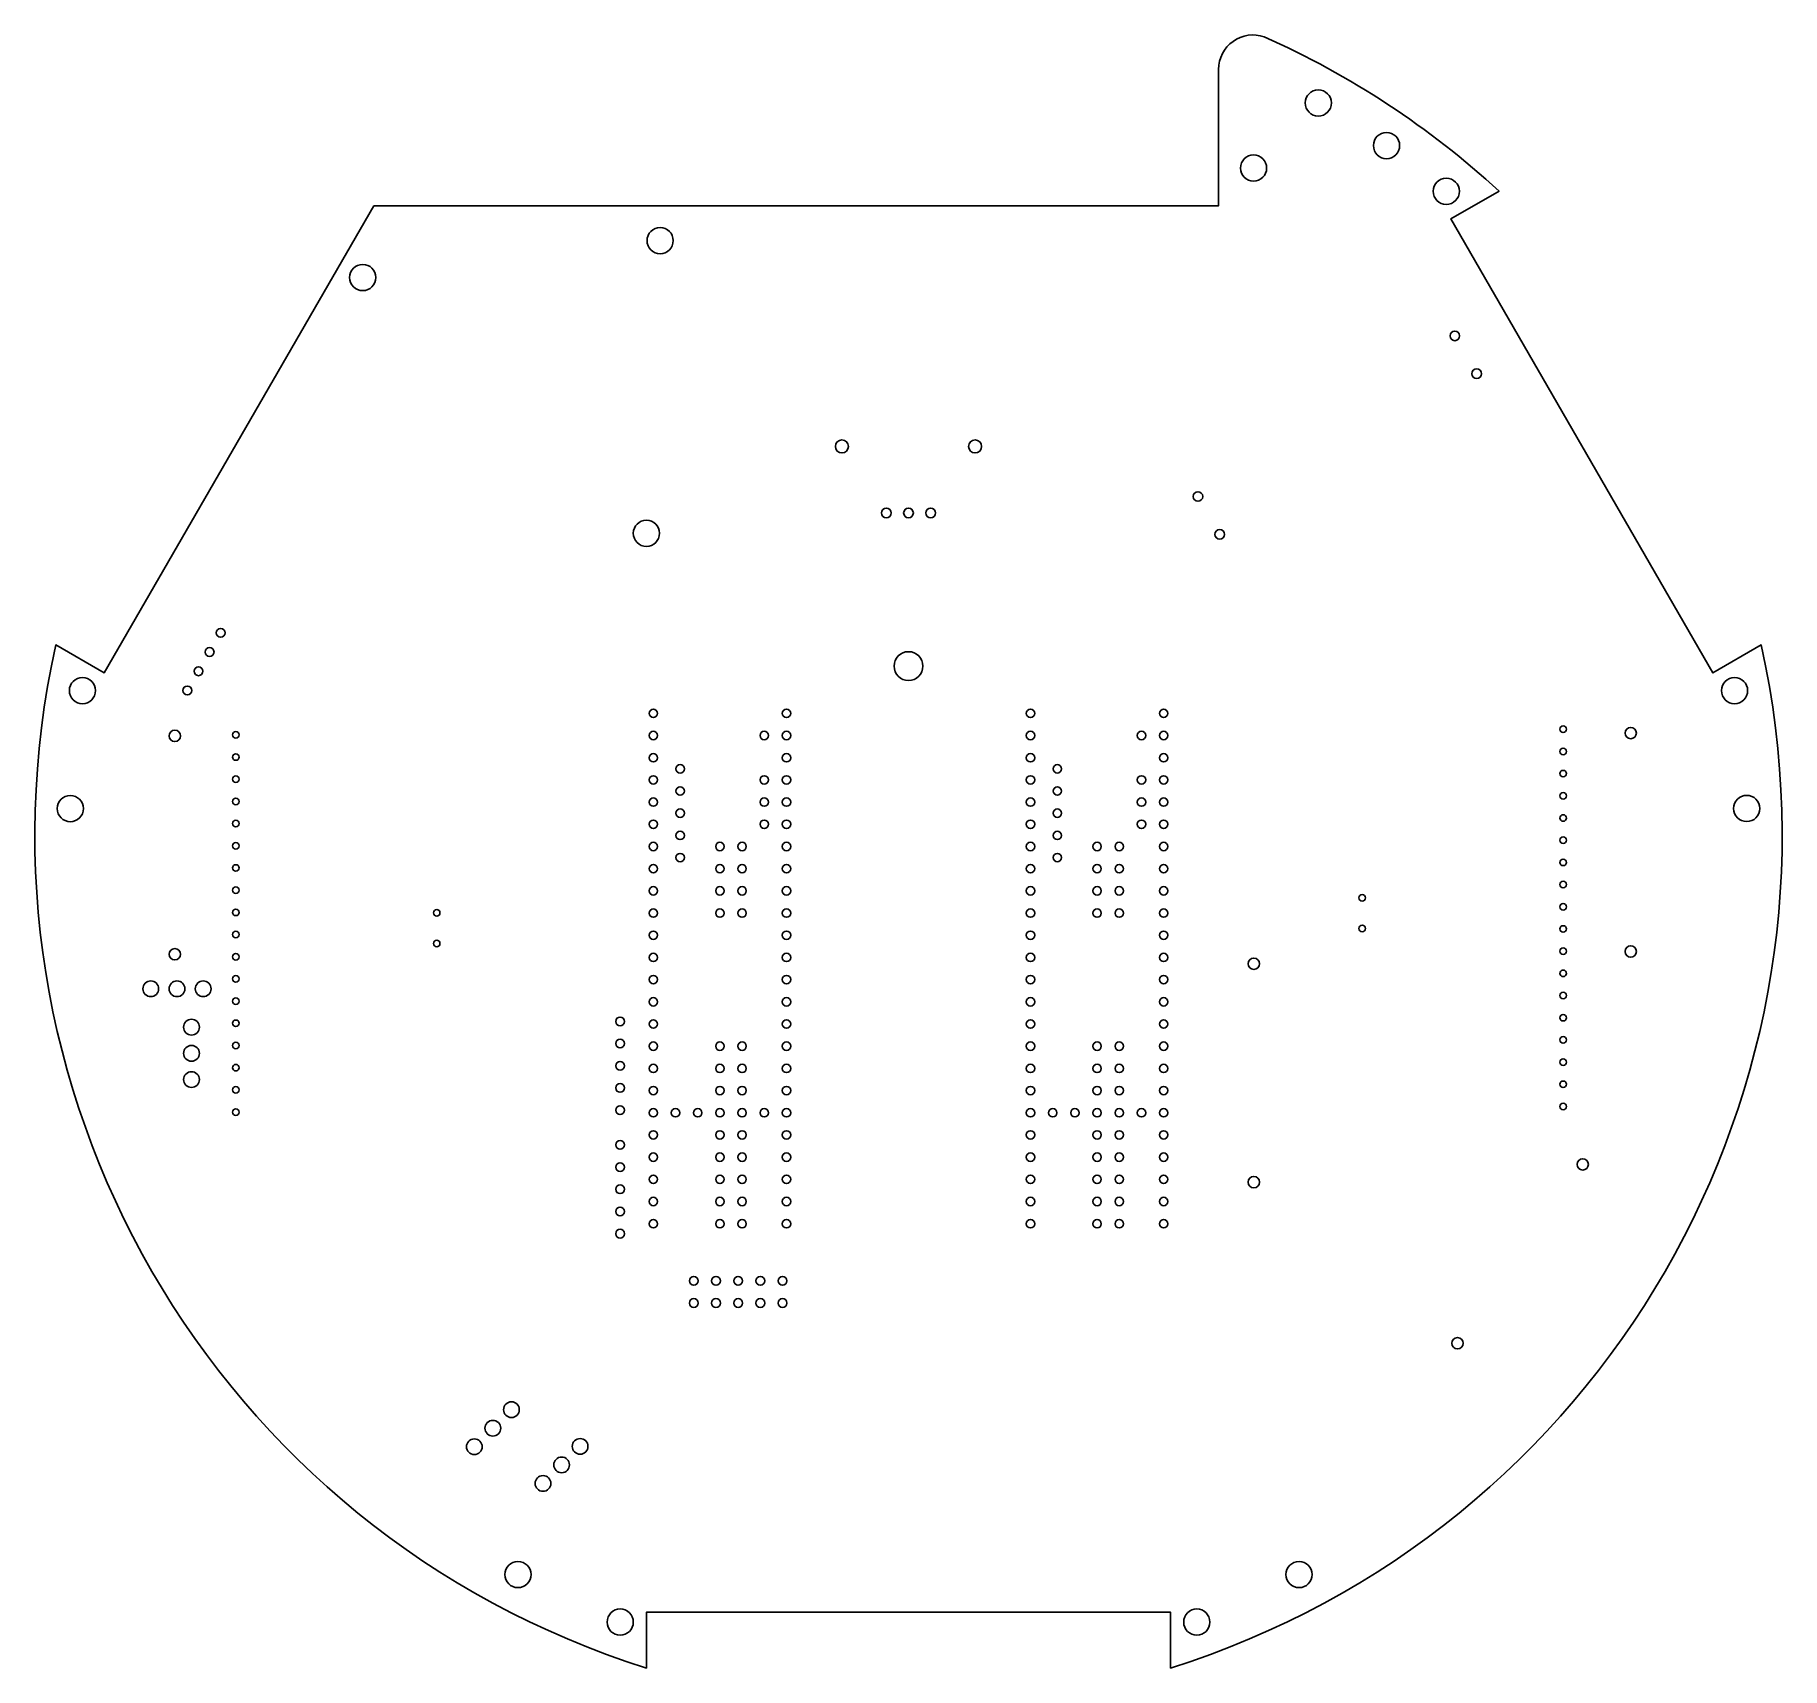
# Model space of a CAD drawing. Header units: millimetres. Extents: x -100 to 100, y -95 to 92.
import ezdxf

# ---------------------------------------------------------------- set-up
doc = ezdxf.new("R2010")
doc.units = ezdxf.units.MM
doc.layers.get('0').update_dxf_attribs({"linetype": 'CONTINUOUS'})

msp = doc.modelspace()

# ---------------------------------------------------------------- linework, layer by layer
msp.add_lwpolyline([(-61.2, 72), (-92.08, 18.52), (-97.61, 21.72, 0.389305), (-30, -95.39), (-30, -89), (30, -89), (30, -95.39, 0.389305), (97.61, 21.72), (92.08, 18.52), (62.08, 70.48), (67.61, 73.68, 0.080944), (40.72, 91.33, 0.514961), (35.5, 87.6), (35.5, 72)], format="xyb", close=True)
for centre, radius in [((46.91, 83.76), 1.5), ((54.72, 78.88), 1.5), ((39.5, 76.31), 1.5), ((61.56, 73.65), 1.5), ((-28.43, 68), 1.5), ((-62.48, 63.78), 1.5), ((62.54, 57.1), 0.55), ((65.04, 52.77), 0.55), ((-7.62, 44.45), 0.749), ((7.62, 44.45), 0.749), ((33.13, 38.71), 0.55), ((-30, 34.5), 1.5), ((-2.54, 36.83), 0.559), ((0, 36.83), 0.559), ((2.54, 36.83), 0.559), ((35.63, 34.38), 0.55), ((-78.74, 23.11), 0.508), ((-80.01, 20.91), 0.508), ((0, 19.3), 1.65), ((-81.28, 18.71), 0.508), ((-94.56, 16.49), 1.5), ((-82.55, 16.51), 0.508), ((94.56, 16.49), 1.5), ((-29.21, 13.89), 0.482), ((-13.97, 13.89), 0.482), ((13.97, 13.89), 0.482), ((29.21, 13.89), 0.482), ((74.94, 12.07), 0.375), ((82.68, 11.63), 0.65), ((-83.99, 11.31), 0.65), ((-77.01, 11.43), 0.375), ((-29.21, 11.35), 0.482), ((-16.51, 11.35), 0.482), ((-13.97, 11.35), 0.482), ((13.97, 11.35), 0.482), ((26.67, 11.35), 0.482), ((29.21, 11.35), 0.482), ((-77.01, 8.89), 0.375), ((-29.21, 8.81), 0.482), ((-26.14, 7.54), 0.482), ((-13.97, 8.81), 0.482), ((13.97, 8.81), 0.482), ((17.04, 7.54), 0.482), ((29.21, 8.81), 0.482), ((74.94, 9.53), 0.375), ((-77.01, 6.35), 0.375), ((-29.21, 6.27), 0.482), ((-16.51, 6.27), 0.482), ((-13.97, 6.27), 0.482), ((13.97, 6.27), 0.482), ((26.67, 6.27), 0.482), ((29.21, 6.27), 0.482), ((74.94, 6.99), 0.375), ((-95.95, 2.99), 1.5), ((-77.01, 3.81), 0.375), ((-29.21, 3.73), 0.482), ((-26.14, 5), 0.482), ((-16.51, 3.73), 0.482), ((-13.97, 3.73), 0.482), ((13.97, 3.73), 0.482), ((17.04, 5), 0.482), ((26.67, 3.73), 0.482), ((29.21, 3.73), 0.482), ((74.94, 4.45), 0.375), ((95.95, 3), 1.5), ((-26.14, 2.46), 0.482), ((17.04, 2.46), 0.482), ((74.94, 1.91), 0.375), ((-77.01, 1.27), 0.375), ((-29.21, 1.19), 0.482), ((-26.14, -0.08), 0.482), ((-16.51, 1.19), 0.482), ((-13.97, 1.19), 0.482), ((13.97, 1.19), 0.482), ((17.04, -0.08), 0.482), ((26.67, 1.19), 0.482), ((29.21, 1.19), 0.482), ((-77.01, -1.27), 0.375), ((-29.21, -1.35), 0.482), ((-21.59, -1.35), 0.482), ((-19.05, -1.35), 0.482), ((-13.97, -1.35), 0.482), ((13.97, -1.35), 0.482), ((21.59, -1.35), 0.482), ((24.13, -1.35), 0.482), ((29.21, -1.35), 0.482), ((74.94, -0.63), 0.375), ((-77.01, -3.81), 0.375), ((-29.21, -3.89), 0.482), ((-26.14, -2.62), 0.482), ((-21.59, -3.89), 0.482), ((-19.05, -3.89), 0.482), ((-13.97, -3.89), 0.482), ((13.97, -3.89), 0.482), ((17.04, -2.62), 0.482), ((21.59, -3.89), 0.482), ((24.13, -3.89), 0.482), ((29.21, -3.89), 0.482), ((74.94, -3.17), 0.375), ((-77.01, -6.35), 0.375), ((-29.21, -6.43), 0.482), ((-21.59, -6.43), 0.482), ((-19.05, -6.43), 0.482), ((-13.97, -6.43), 0.482), ((13.97, -6.43), 0.482), ((21.59, -6.43), 0.482), ((24.13, -6.43), 0.482), ((29.21, -6.43), 0.482), ((74.94, -5.71), 0.375), ((51.94, -7.23), 0.375), ((74.94, -8.25), 0.375), ((-77.01, -8.89), 0.375), ((-54.01, -8.95), 0.375), ((-29.21, -8.97), 0.482), ((-21.59, -8.97), 0.482), ((-19.05, -8.97), 0.482), ((-13.97, -8.97), 0.482), ((13.97, -8.97), 0.482), ((21.59, -8.97), 0.482), ((24.13, -8.97), 0.482), ((29.21, -8.97), 0.482), ((-77.01, -11.43), 0.375), ((-29.21, -11.51), 0.482), ((-13.97, -11.51), 0.482), ((13.97, -11.51), 0.482), ((29.21, -11.51), 0.482), ((51.94, -10.73), 0.375), ((74.94, -10.79), 0.375), ((-83.99, -13.69), 0.65), ((-77.01, -13.97), 0.375), ((-54.01, -12.45), 0.375), ((-29.21, -14.05), 0.482), ((-13.97, -14.05), 0.482), ((13.97, -14.05), 0.482), ((29.21, -14.05), 0.482), ((74.94, -13.33), 0.375), ((82.68, -13.37), 0.65), ((39.53, -14.77), 0.65), ((74.94, -15.87), 0.375), ((-86.74, -17.64), 0.9), ((-83.74, -17.64), 0.9), ((-80.74, -17.64), 0.9), ((-77.01, -16.51), 0.375), ((-29.21, -16.59), 0.482), ((-13.97, -16.59), 0.482), ((13.97, -16.59), 0.482), ((29.21, -16.59), 0.482), ((-77.01, -19.05), 0.375), ((-29.21, -19.13), 0.482), ((-13.97, -19.13), 0.482), ((13.97, -19.13), 0.482), ((29.21, -19.13), 0.482), ((74.94, -18.41), 0.375), ((-82.08, -22.03), 0.9), ((-77.01, -21.59), 0.375), ((-33.02, -21.37), 0.5), ((-29.21, -21.67), 0.482), ((-13.97, -21.67), 0.482), ((13.97, -21.67), 0.482), ((29.21, -21.67), 0.482), ((74.94, -20.95), 0.375), ((-77.01, -24.13), 0.375), ((-33.02, -23.91), 0.5), ((-29.21, -24.21), 0.482), ((-21.59, -24.21), 0.482), ((-19.05, -24.21), 0.482), ((-13.97, -24.21), 0.482), ((13.97, -24.21), 0.482), ((21.59, -24.21), 0.482), ((24.13, -24.21), 0.482), ((29.21, -24.21), 0.482), ((74.94, -23.49), 0.375), ((-82.08, -25.03), 0.9), ((-33.02, -26.45), 0.5), ((74.94, -26.03), 0.375), ((-82.08, -28.03), 0.9), ((-77.01, -26.67), 0.375), ((-29.21, -26.75), 0.482), ((-21.59, -26.75), 0.482), ((-19.05, -26.75), 0.482), ((-13.97, -26.75), 0.482), ((13.97, -26.75), 0.482), ((21.59, -26.75), 0.482), ((24.13, -26.75), 0.482), ((29.21, -26.75), 0.482), ((-77.01, -29.21), 0.375), ((-33.02, -28.99), 0.5), ((-29.21, -29.29), 0.482), ((-21.59, -29.29), 0.482), ((-19.05, -29.29), 0.482), ((-13.97, -29.29), 0.482), ((13.97, -29.29), 0.482), ((21.59, -29.29), 0.482), ((24.13, -29.29), 0.482), ((29.21, -29.29), 0.482), ((74.94, -28.57), 0.375), ((-77.01, -31.75), 0.375), ((-33.02, -31.53), 0.5), ((-29.21, -31.83), 0.482), ((-26.67, -31.83), 0.482), ((-24.13, -31.83), 0.482), ((-21.59, -31.83), 0.482), ((-19.05, -31.83), 0.482), ((-16.51, -31.83), 0.482), ((-13.97, -31.83), 0.482), ((13.97, -31.83), 0.482), ((16.51, -31.83), 0.482), ((19.05, -31.83), 0.482), ((21.59, -31.83), 0.482), ((24.13, -31.83), 0.482), ((26.67, -31.83), 0.482), ((29.21, -31.83), 0.482), ((74.94, -31.11), 0.375), ((-29.21, -34.37), 0.482), ((-21.59, -34.37), 0.482), ((-19.05, -34.37), 0.482), ((-13.97, -34.37), 0.482), ((13.97, -34.37), 0.482), ((21.59, -34.37), 0.482), ((24.13, -34.37), 0.482), ((29.21, -34.37), 0.482), ((-33.02, -35.51), 0.5), ((-33.02, -38.05), 0.5), ((-29.21, -36.91), 0.482), ((-21.59, -36.91), 0.482), ((-19.05, -36.91), 0.482), ((-13.97, -36.91), 0.482), ((13.97, -36.91), 0.482), ((21.59, -36.91), 0.482), ((24.13, -36.91), 0.482), ((29.21, -36.91), 0.482), ((77.18, -37.74), 0.65), ((-29.21, -39.45), 0.482), ((-21.59, -39.45), 0.482), ((-19.05, -39.45), 0.482), ((-13.97, -39.45), 0.482), ((13.97, -39.45), 0.482), ((21.59, -39.45), 0.482), ((24.13, -39.45), 0.482), ((29.21, -39.45), 0.482), ((39.53, -39.77), 0.65), ((-33.02, -40.59), 0.5), ((-29.21, -41.99), 0.482), ((-21.59, -41.99), 0.482), ((-19.05, -41.99), 0.482), ((-13.97, -41.99), 0.482), ((13.97, -41.99), 0.482), ((21.59, -41.99), 0.482), ((24.13, -41.99), 0.482), ((29.21, -41.99), 0.482), ((-33.02, -43.13), 0.5), ((-33.02, -45.67), 0.5), ((-29.21, -44.53), 0.482), ((-21.59, -44.53), 0.482), ((-19.05, -44.53), 0.482), ((-13.97, -44.53), 0.482), ((13.97, -44.53), 0.482), ((21.59, -44.53), 0.482), ((24.13, -44.53), 0.482), ((29.21, -44.53), 0.482), ((-24.58, -51.07), 0.508), ((-22.04, -51.07), 0.508), ((-19.5, -51.07), 0.508), ((-16.96, -51.07), 0.508), ((-14.42, -51.07), 0.508), ((-24.58, -53.61), 0.508), ((-22.04, -53.61), 0.508), ((-19.5, -53.61), 0.508), ((-16.96, -53.61), 0.508), ((-14.42, -53.61), 0.508), ((62.85, -58.22), 0.65), ((-45.45, -65.82), 0.9), ((-47.58, -67.94), 0.9), ((-49.7, -70.06), 0.9), ((-37.59, -70.02), 0.9), ((-39.71, -72.14), 0.9), ((-41.84, -74.26), 0.9), ((-44.71, -84.69), 1.5), ((44.71, -84.69), 1.5), ((-33, -90.13), 1.5), ((33, -90.13), 1.5)]:
    msp.add_circle(centre, radius)

doc.saveas('drawing.dxf')
